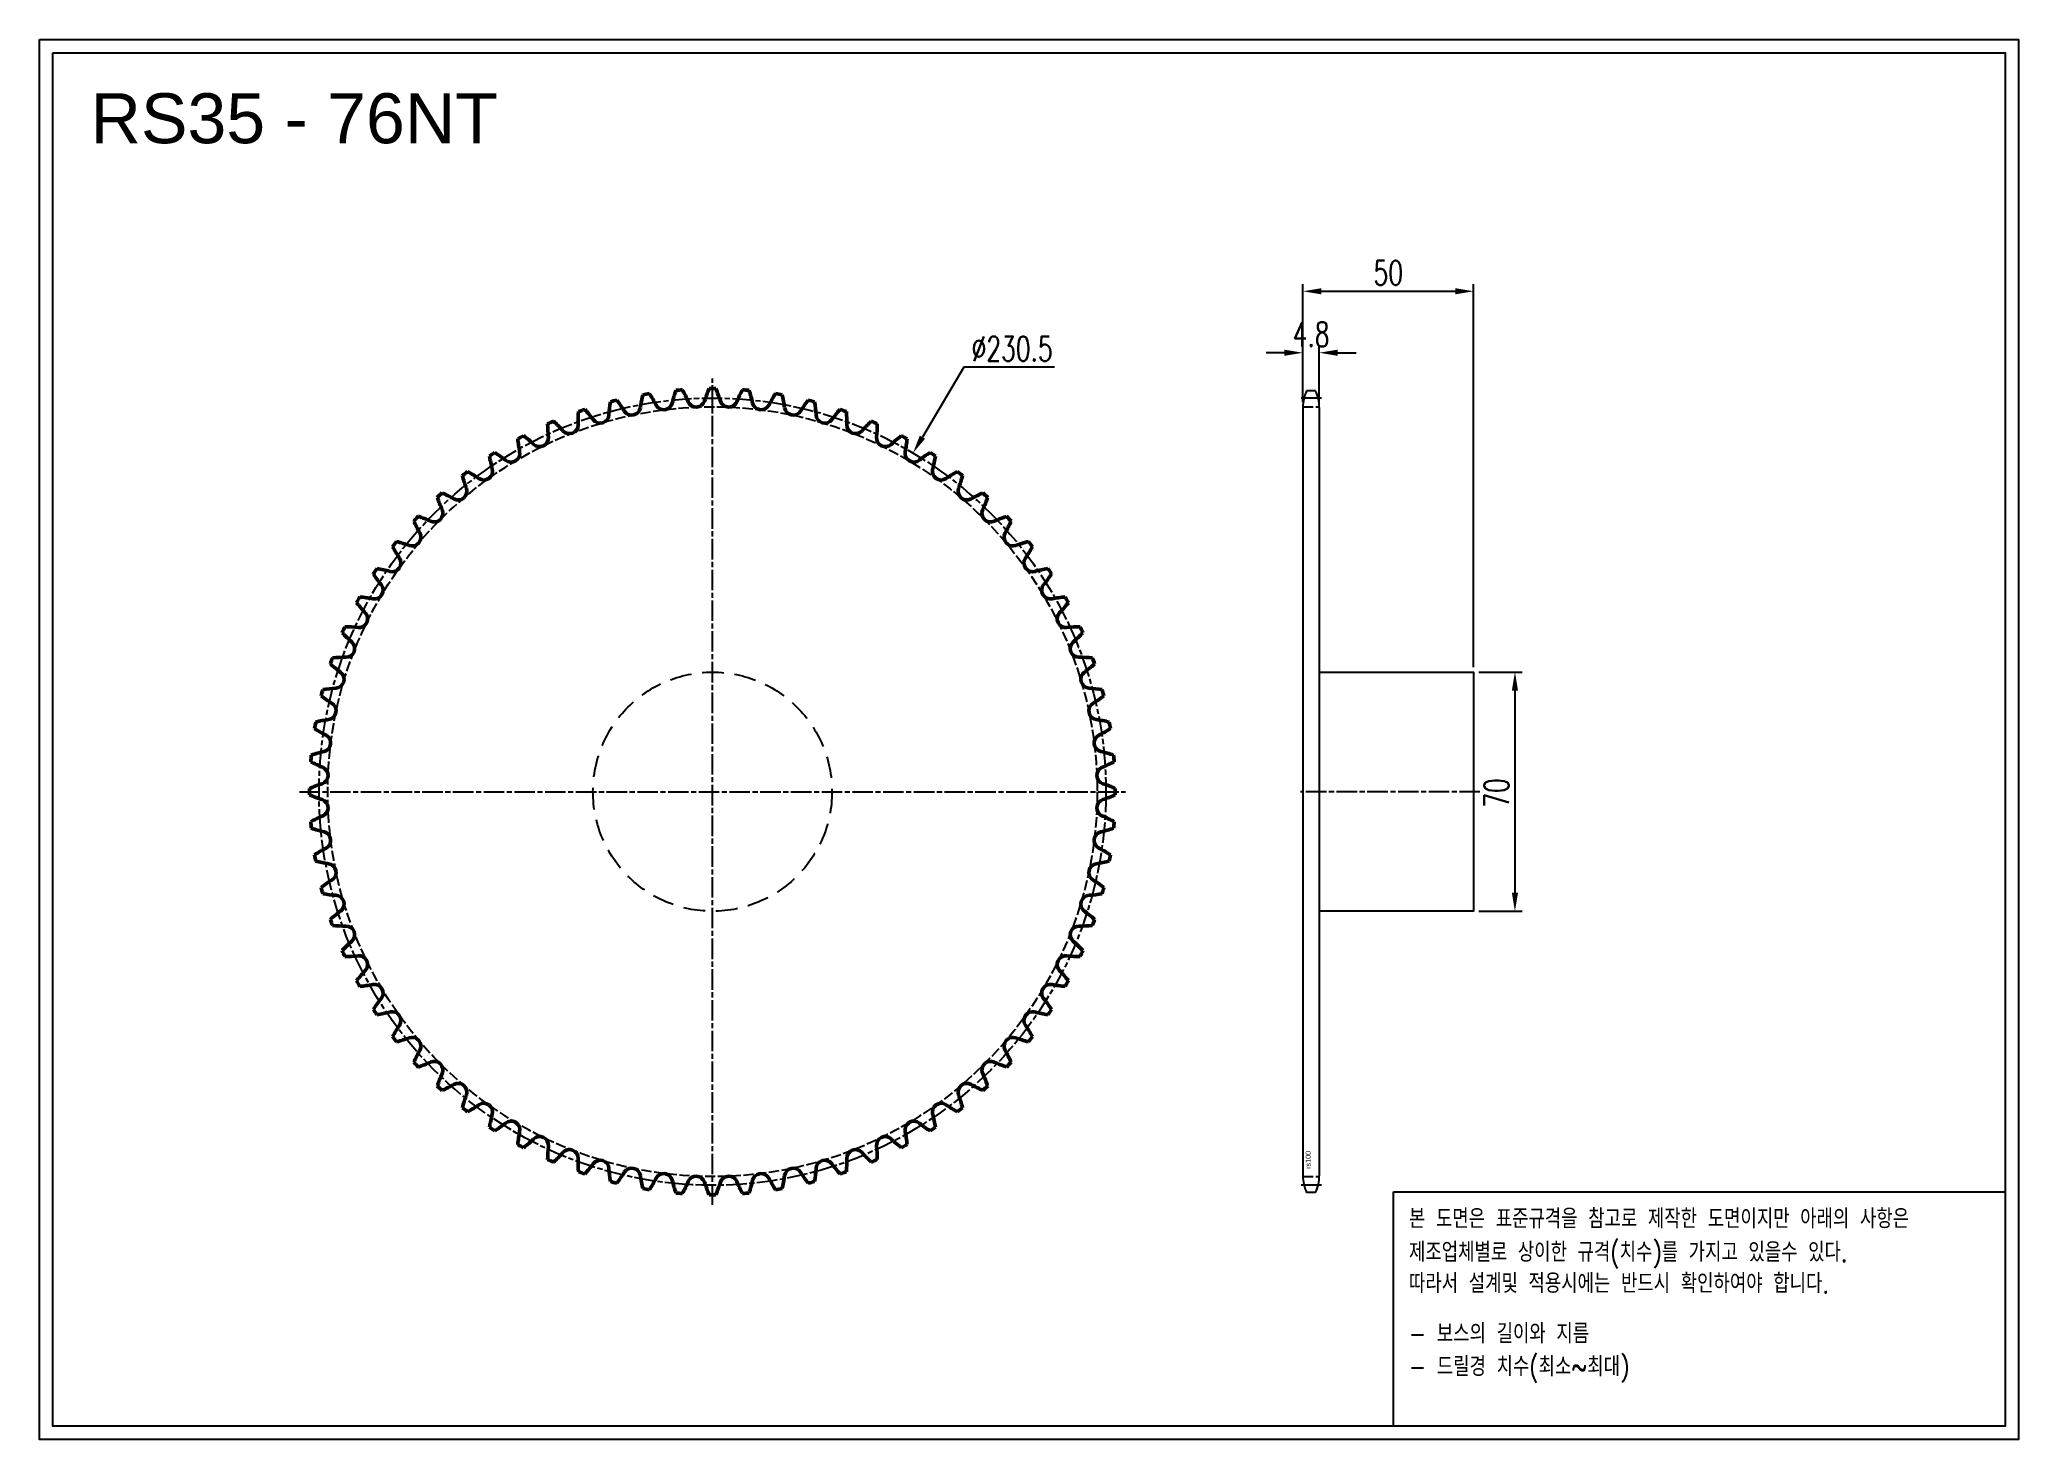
# Model space of a CAD drawing. Header units: millimetres. Extents: x -40408 to -39828, y 3186 to 3596.
import ezdxf

# ---------------------------------------------------------------- set-up
doc = ezdxf.new("R2010")
doc.units = ezdxf.units.MM
for name, pattern in [('AM_ISO02W050', [7.5, 6, -1.5]), ('AM_ISO02W050x2', [3.75, 3, -0.75]), ('AM_ISO08W050', [18, 12, -1.5, 3, -1.5]), ('AM_ISO08W050x2', [9, 6, -0.75, 1.5, -0.75]), ('HIDDEN', [9.525, 6.35, -3.175])]:
    doc.linetypes.add(name, pattern=pattern)
for name, color, linetype, lineweight in [('AM_0N', 7, 'Continuous', 50), ('AM_3N', 6, 'AM_ISO02W050', 25), ('AM_7', 4, 'AM_ISO08W050', 25), ('AM_7N', 4, 'AM_ISO08W050', 25)]:
    doc.layers.add(name, color=color, linetype=linetype, lineweight=lineweight)
doc.layers.add('HL', color=2, linetype='HIDDEN')
doc.layers.add('S-DIM', color=7, linetype='Continuous')
doc.styles.add('HAN', font='ROMANS.shx', dxfattribs={"width": 0.7, "bigfont": 'whgtxt.shx'})
doc.styles.add('HSG', font='SIMPLEX.shx', dxfattribs={"width": 0.7, "bigfont": 'HSG.shx'})
doc.styles.get("Standard").update_dxf_attribs({"font": 'arial.ttf'})
doc.dimstyles.new('APP16', dxfattribs={"dimscale": 3, "dimtxt": 2.4, "dimasz": 1.8, "dimexe": 0.7, "dimexo": 0.5, "dimgap": 0.6, "dimtad": 1, "dimtoh": 1, "dimdec": 1, "dimrnd": 0.01, "dimzin": 9, "dimdsep": 46, "dimtxsty": 'HSG', "dimcen": 0, "dimclrd": 1, "dimclre": 1, "dimclrt": 256, "dimazin": 2, "dimtp": 1, "dimtm": 1, "dimtfac": 0.5, "dimtdec": 1, "dimtofl": 0, "dimtmove": 0, "dimatfit": 3, "dimfxl": 0, "dimtvp": 1, "dimtolj": 2, "dimlwd": -1, "dimlwe": -1, "dimarcsym": 0})

# ---------------------------------------------------------------- blocks, each defined once
blk = doc.blocks.new('*D1')
at = {"layer": 'Defpoints', "color": 0, "transparency": 16777216}
for p in [(-39988.02, 3410.57), (-39988.02, 3340.57), (-39975.91, 3340.57)]:
    blk.add_point(p, dxfattribs=at)
at = {"layer": 'S-DIM', "color": 1, "transparency": 16777216}
for p, q in [((-39986.52, 3410.57), (-39973.81, 3410.57)), ((-39975.91, 3405.17), (-39975.91, 3345.97)), ((-39986.52, 3340.57), (-39973.81, 3340.57))]:
    blk.add_line(p, q, dxfattribs=at)
for points in [[(-39976.81, 3405.17), (-39975.01, 3405.17), (-39975.91, 3410.57)], [(-39976.81, 3345.97), (-39975.01, 3345.97), (-39975.91, 3340.57)]]:
    blk.add_solid(points, dxfattribs=at)
at = {"layer": 'S-DIM', "transparency": 16777216, "insert": (-39981.31, 3375.19), "char_height": 7.2, "attachment_point": 5, "rotation": 90, "style": 'HSG'}
blk.add_mtext('\\A2;70', dxfattribs=at)
blk = doc.blocks.new('*D2')
at = {"layer": 'Defpoints', "color": 0, "transparency": 16777216}
for p in [(-40033.22, 3504.08), (-40038.02, 3488.1), (-40033.22, 3488.1)]:
    blk.add_point(p, dxfattribs=at)
at = {"layer": 'S-DIM', "color": 1, "transparency": 16777216}
for p, q in [((-40043.42, 3504.08), (-40048.82, 3504.08)), ((-40038.02, 3489.6), (-40038.02, 3506.18)), ((-40033.22, 3489.6), (-40033.22, 3506.18)), ((-40027.82, 3504.08), (-40022.42, 3504.08))]:
    blk.add_line(p, q, dxfattribs=at)
for points in [[(-40043.42, 3504.98), (-40043.42, 3503.18), (-40038.02, 3504.08)], [(-40027.82, 3504.98), (-40027.82, 3503.18), (-40033.22, 3504.08)]]:
    blk.add_solid(points, dxfattribs=at)
at = {"layer": 'S-DIM', "transparency": 16777216, "insert": (-40035.62, 3509.48), "char_height": 7.2, "attachment_point": 5, "style": 'HSG'}
blk.add_mtext('\\A2;4.8', dxfattribs=at)
blk = doc.blocks.new('*D3')
at = {"layer": 'Defpoints', "color": 0, "transparency": 16777216}
for p in [(-39988.02, 3522.08), (-40038.02, 3488.1), (-39988.02, 3410.57)]:
    blk.add_point(p, dxfattribs=at)
at = {"layer": 'S-DIM', "color": 1, "transparency": 16777216}
for p, q in [((-40038.02, 3489.6), (-40038.02, 3524.18)), ((-40032.62, 3522.08), (-39993.42, 3522.08)), ((-39988.02, 3412.07), (-39988.02, 3524.18))]:
    blk.add_line(p, q, dxfattribs=at)
for points in [[(-40032.62, 3522.98), (-40032.62, 3521.18), (-40038.02, 3522.08)], [(-39993.42, 3522.98), (-39993.42, 3521.18), (-39988.02, 3522.08)]]:
    blk.add_solid(points, dxfattribs=at)
at = {"layer": 'S-DIM', "transparency": 16777216, "insert": (-40013.02, 3527.48), "char_height": 7.2, "attachment_point": 5, "style": 'HSG'}
blk.add_mtext('\\A2;50', dxfattribs=at)
blk = doc.blocks.new('*D4')
at = {"layer": 'Defpoints', "color": 0, "transparency": 16777216}
for p in [(-40152.23, 3474.72), (-40269.71, 3276.42)]:
    blk.add_point(p, dxfattribs=at)
at = {"layer": 'S-DIM', "color": 1, "transparency": 16777216}
for p, q in [((-40137.35, 3499.85), (-40149.48, 3479.37)), ((-40110.83, 3499.85), (-40137.35, 3499.85))]:
    blk.add_line(p, q, dxfattribs=at)
blk.add_solid([(-40150.25, 3479.83), (-40148.71, 3478.91), (-40152.23, 3474.72)], dxfattribs=at)
at = {"layer": 'S-DIM', "transparency": 16777216, "insert": (-40123.19, 3505.25), "char_height": 7.2, "attachment_point": 5, "style": 'HSG'}
blk.add_mtext('\\A2;∅230.5', dxfattribs=at)
blk = doc.blocks.new('notice1')
at = {"color": 4}
blk.add_lwpolyline([(-22142.12, 1735.9), (-22053.8, 1735.9), (-22053.8, 1702.07), (-22142.12, 1702.07)], close=True, dxfattribs=at)
at = {"color": 4, "style": 'HAN', "width": 0.8}
for s, p in [('본 도면은 표준규격을 참고로 제작한 도면이지만 아래의 사항은', (-22139.9, 1730.62)), ('제조업체별로 상이한 규격(치수)를 가지고 있을수 있다.', (-22139.9, 1725.78)), ('따라서 설계및 적용시에는 반드시 확인하여야 합니다.', (-22139.9, 1721.28)), ('- 보스의 길이와 지름', (-22139.9, 1714.03)), ('- 드릴경 치수(최소~최대)', (-22139.9, 1709.27))]:
    blk.add_text(s, height=2.7949, dxfattribs=at).set_placement(p)

msp = doc.modelspace()

# ---------------------------------------------------------------- linework, layer by layer
for p, q in [((-40034.29, 3492.9), (-40036.95, 3492.9)), ((-40038.02, 3488.1), (-40038.02, 3263.05)), ((-40033.22, 3488.1), (-40033.22, 3263.05)), ((-40034.29, 3258.25), (-40036.95, 3258.25))]:
    msp.add_line(p, q)
for points in [[(-40408.07, 3595.77), (-39828.43, 3595.77), (-39828.43, 3185.92), (-40408.07, 3185.92)], [(-40404.17, 3591.87), (-39832.34, 3591.87), (-39832.34, 3189.83), (-40404.17, 3189.83)]]:
    msp.add_lwpolyline(points, close=True)
msp.add_lwpolyline([(-40033.22, 3410.57), (-39988.02, 3410.57), (-39988.02, 3340.57), (-40033.22, 3340.57)])
for centre, start, end in [((-40026.72, 3488.1), 154.86334, 180), ((-40044.52, 3488.1), 0, 25.13666), ((-40026.72, 3263.05), 180, 205.13666), ((-40044.52, 3263.05), 334.86334, 0)]:
    msp.add_arc(centre, 11.3, start, end)
at = {"layer": 'AM_0N'}
for centre, radius, start, end in [((-40193.87, 3482.54), 47.55, 171.31329, 175.98684), ((-40210.97, 3375.57), 118, 103.74193, 104.67912), ((-40276.93, 3461.51), 47.55, 32.43421, 37.10777), ((-40185.1, 3480.77), 47.55, 166.57644, 171.25), ((-40210.97, 3375.57), 118, 99.00509, 99.94228), ((-40269.6, 3466.67), 47.55, 27.69737, 32.37093), ((-40176.5, 3478.27), 47.55, 161.8396, 166.51316), ((-40210.97, 3375.57), 118, 94.26825, 95.20544), ((-40261.88, 3471.2), 47.55, 22.96053, 27.63408), ((-40215.74, 3490.75), 2.57, 202.96053, 341.77632), ((-40168.14, 3475.07), 47.55, 157.10276, 161.77632), ((-40210.97, 3375.57), 118, 89.53141, 90.46859), ((-40253.81, 3475.07), 47.55, 18.22368, 22.89724), ((-40206.21, 3490.75), 2.57, 198.22368, 337.03947), ((-40160.07, 3471.2), 47.55, 152.36592, 157.03947), ((-40210.97, 3375.57), 118, 84.79456, 85.73175), ((-40245.45, 3478.27), 47.55, 13.48684, 18.1604), ((-40152.34, 3466.67), 47.55, 147.62907, 152.30263), ((-40210.97, 3375.57), 118, 80.05772, 80.99491), ((-40236.85, 3480.77), 47.55, 8.75, 13.42356), ((-40145.02, 3461.51), 47.55, 142.89223, 147.56579), ((-40210.97, 3375.57), 118, 75.32088, 76.25807), ((-40228.07, 3482.54), 47.55, 4.01316, 8.68671), ((-40210.97, 3375.57), 118, 113.21562, 114.1528), ((-40290.17, 3449.49), 47.55, 41.90789, 46.58145), ((-40202.77, 3483.59), 47.55, 176.05013, 180.72368), ((-40210.97, 3375.57), 118, 108.47877, 109.41596), ((-40283.8, 3455.77), 47.55, 37.17105, 41.84461), ((-40243.86, 3486.05), 2.57, 217.17105, 355.98684), ((-40234.63, 3488.39), 2.57, 212.43421, 351.25), ((-40225.23, 3489.96), 2.57, 207.69737, 346.51316), ((-40196.72, 3489.96), 2.57, 193.48684, 332.30263), ((-40187.32, 3488.39), 2.57, 188.75, 327.56579), ((-40178.08, 3486.05), 2.57, 184.01316, 322.82895), ((-40138.15, 3455.77), 47.55, 138.15539, 142.82895), ((-40210.97, 3375.57), 118, 70.58404, 71.52123), ((-40219.18, 3483.59), 47.55, 359.27632, 3.94987), ((-40131.78, 3449.49), 47.55, 133.41855, 138.09211), ((-40210.97, 3375.57), 118, 65.8472, 66.78438), ((-40210.97, 3375.57), 118, 117.95246, 118.88965), ((-40220.66, 3483.47), 47.55, 185.52381, 190.19737), ((-40296, 3442.69), 47.55, 46.64474, 51.31829), ((-40261.6, 3479.13), 2.57, 226.64474, 5.46053), ((-40211.71, 3483.9), 47.55, 180.78697, 185.46053), ((-40252.88, 3482.96), 2.57, 221.90789, 0.72368), ((-40169.07, 3482.96), 2.57, 179.27632, 318.09211), ((-40160.35, 3479.13), 2.57, 174.53947, 313.35526), ((-40210.23, 3483.9), 47.55, 354.53947, 359.21303), ((-40125.94, 3442.69), 47.55, 128.68171, 133.35526), ((-40210.97, 3375.57), 118, 61.11035, 62.04754), ((-40201.29, 3483.47), 47.55, 349.80263, 354.47619), ((-40210.97, 3375.57), 118, 122.6893, 123.62649), ((-40229.53, 3482.3), 47.55, 190.26065, 194.93421), ((-40301.26, 3435.44), 47.55, 51.38158, 56.05514), ((-40269.98, 3474.6), 2.57, 231.38158, 10.19737), ((-40151.97, 3474.6), 2.57, 169.80263, 308.61842), ((-40120.69, 3435.44), 47.55, 123.94486, 128.61842), ((-40210.97, 3375.57), 118, 56.37351, 57.3107), ((-40192.41, 3482.3), 47.55, 345.06579, 349.73935), ((-40210.97, 3375.57), 118, 127.42614, 128.36333), ((-40238.28, 3480.4), 47.55, 194.9975, 199.67105), ((-40305.89, 3427.78), 47.55, 56.11842, 60.79198), ((-40277.95, 3469.39), 2.57, 236.11842, 14.93421), ((-40143.99, 3469.39), 2.57, 165.06579, 303.88158), ((-40116.06, 3427.78), 47.55, 119.20802, 123.88158), ((-40210.97, 3375.57), 118, 51.63667, 52.57386), ((-40183.66, 3480.4), 47.55, 340.32895, 345.0025), ((-40210.97, 3375.57), 118, 132.16299, 133.10017), ((-40246.85, 3477.79), 47.55, 199.73434, 204.40789), ((-40309.88, 3419.76), 47.55, 60.85526, 65.52882), ((-40285.47, 3463.53), 2.57, 240.85526, 19.67105), ((-40136.47, 3463.53), 2.57, 160.32895, 299.14474), ((-40112.07, 3419.76), 47.55, 114.47118, 119.14474), ((-40175.1, 3477.79), 47.55, 335.59211, 340.26566), ((-40210.97, 3375.57), 118, 46.89983, 47.83701), ((-40210.97, 3375.57), 118, 136.89983, 137.83701), ((-40255.17, 3474.48), 47.55, 204.47118, 209.14474), ((-40313.19, 3411.45), 47.55, 65.59211, 70.26566), ((-40292.48, 3457.08), 2.57, 245.59211, 24.40789), ((-40129.47, 3457.08), 2.57, 155.59211, 294.40789), ((-40108.76, 3411.45), 47.55, 109.73434, 114.40789), ((-40166.78, 3474.48), 47.55, 330.85526, 335.52882), ((-40210.97, 3375.57), 118, 42.16299, 43.10017), ((-40298.93, 3450.07), 2.57, 250.32895, 29.14474), ((-40123.01, 3450.07), 2.57, 150.85526, 289.67105), ((-40304.79, 3442.55), 2.57, 255.06579, 33.88158), ((-40210.97, 3375.57), 118, 141.63667, 142.57386), ((-40263.18, 3470.49), 47.55, 209.20802, 213.88158), ((-40315.8, 3402.88), 47.55, 70.32895, 75.0025), ((-40106.14, 3402.88), 47.55, 104.9975, 109.67105), ((-40117.16, 3442.55), 2.57, 146.11842, 284.93421), ((-40158.77, 3470.49), 47.55, 326.11842, 330.79198), ((-40210.97, 3375.57), 118, 37.42614, 38.36333), ((-40210.97, 3375.57), 118, 146.37351, 147.3107), ((-40270.84, 3465.86), 47.55, 213.94486, 218.61842), ((-40317.7, 3394.13), 47.55, 75.06579, 79.73935), ((-40104.25, 3394.13), 47.55, 100.26065, 104.93421), ((-40151.11, 3465.86), 47.55, 321.38158, 326.05514), ((-40210.97, 3375.57), 118, 32.6893, 33.62649), ((-40210.97, 3375.57), 118, 151.11035, 152.04754), ((-40318.87, 3385.26), 47.55, 79.80263, 84.47619), ((-40310, 3434.58), 2.57, 259.80263, 38.61842), ((-40111.95, 3434.58), 2.57, 141.38158, 280.19737), ((-40103.08, 3385.26), 47.55, 95.52381, 100.19737), ((-40210.97, 3375.57), 118, 27.95246, 28.88965), ((-40278.09, 3460.6), 47.55, 218.68171, 223.35526), ((-40314.53, 3426.2), 2.57, 264.53947, 43.35526), ((-40107.42, 3426.2), 2.57, 136.64474, 275.46053), ((-40143.85, 3460.6), 47.55, 316.64474, 321.31829), ((-40210.97, 3375.57), 118, 155.8472, 156.78438), ((-40284.89, 3454.77), 47.55, 223.41855, 228.09211), ((-40319.3, 3376.31), 47.55, 84.53947, 89.21303), ((-40102.65, 3376.31), 47.55, 90.78697, 95.46053), ((-40137.06, 3454.77), 47.55, 311.90789, 316.58145), ((-40210.97, 3375.57), 118, 23.21562, 24.1528), ((-40210.97, 3375.57), 118, 160.58404, 161.52123), ((-40318.99, 3367.36), 47.55, 89.27632, 93.94987), ((-40318.36, 3417.48), 2.57, 269.27632, 48.09211), ((-40103.59, 3417.48), 2.57, 131.90789, 270.72368), ((-40102.96, 3367.36), 47.55, 86.05013, 90.72368), ((-40210.97, 3375.57), 118, 18.47877, 19.41596), ((-40291.17, 3448.4), 47.55, 228.15539, 232.82895), ((-40321.45, 3408.46), 2.57, 274.01316, 52.82895), ((-40100.5, 3408.46), 2.57, 127.17105, 265.98684), ((-40130.77, 3448.4), 47.55, 307.17105, 311.84461), ((-40210.97, 3375.57), 118, 165.32088, 166.25807), ((-40296.91, 3441.53), 47.55, 232.89223, 237.56579), ((-40317.94, 3358.47), 47.55, 94.01316, 98.68671), ((-40104, 3358.47), 47.55, 81.31329, 85.98684), ((-40125.03, 3441.53), 47.55, 302.43421, 307.10777), ((-40210.97, 3375.57), 118, 13.74193, 14.67912), ((-40323.79, 3399.23), 2.57, 278.75, 57.56579), ((-40098.16, 3399.23), 2.57, 122.43421, 261.25), ((-40210.97, 3375.57), 118, 170.05772, 170.99491), ((-40302.07, 3434.2), 47.55, 237.62907, 242.30263), ((-40316.17, 3349.7), 47.55, 98.75, 103.42356), ((-40325.36, 3389.83), 2.57, 283.48684, 62.30263), ((-40096.59, 3389.83), 2.57, 117.69737, 256.51316), ((-40105.78, 3349.7), 47.55, 76.57644, 81.25), ((-40119.88, 3434.2), 47.55, 297.69737, 302.37093), ((-40210.97, 3375.57), 118, 9.00509, 9.94228), ((-40210.97, 3375.57), 118, 174.79456, 175.73175), ((-40313.67, 3341.1), 47.55, 103.48684, 108.1604), ((-40108.28, 3341.1), 47.55, 71.8396, 76.51316), ((-40210.97, 3375.57), 118, 4.26825, 5.20544), ((-40306.6, 3426.48), 47.55, 242.36592, 247.03947), ((-40326.15, 3380.34), 2.57, 288.22368, 67.03947), ((-40095.8, 3380.34), 2.57, 112.96053, 251.77632), ((-40115.35, 3426.48), 47.55, 292.96053, 297.63408), ((-40210.97, 3375.57), 118, 179.53141, 180.46859), ((-40310.47, 3332.74), 47.55, 108.22368, 112.89724), ((-40310.47, 3418.41), 47.55, 247.10276, 251.77632), ((-40111.47, 3332.74), 47.55, 67.10276, 71.77632), ((-40111.47, 3418.41), 47.55, 288.22368, 292.89724), ((-40210.97, 3375.57), 118, 359.53141, 0.46859), ((-40306.6, 3324.67), 47.55, 112.96053, 117.63408), ((-40326.15, 3370.81), 2.57, 292.96053, 71.77632), ((-40095.8, 3370.81), 2.57, 108.22368, 247.03947), ((-40115.35, 3324.67), 47.55, 62.36592, 67.03947), ((-40210.97, 3375.57), 118, 184.26825, 185.20544), ((-40313.67, 3410.05), 47.55, 251.8396, 256.51316), ((-40325.36, 3361.32), 2.57, 297.69737, 76.51316), ((-40096.59, 3361.32), 2.57, 103.48684, 242.30263), ((-40108.28, 3410.05), 47.55, 283.48684, 288.1604), ((-40210.97, 3375.57), 118, 354.79456, 355.73175), ((-40302.07, 3316.94), 47.55, 117.69737, 122.37093), ((-40210.97, 3375.57), 118, 189.00509, 189.94228), ((-40119.88, 3316.94), 47.55, 57.62907, 62.30263), ((-40210.97, 3375.57), 118, 350.05772, 350.99491), ((-40316.17, 3401.45), 47.55, 256.57644, 261.25), ((-40323.79, 3351.92), 2.57, 302.43421, 81.25), ((-40098.16, 3351.92), 2.57, 98.75, 237.56579), ((-40105.78, 3401.45), 47.55, 278.75, 283.42356), ((-40296.91, 3309.62), 47.55, 122.43421, 127.10777), ((-40210.97, 3375.57), 118, 193.74193, 194.67912), ((-40317.94, 3392.67), 47.55, 261.31329, 265.98684), ((-40321.45, 3342.68), 2.57, 307.17105, 85.98684), ((-40100.5, 3342.68), 2.57, 94.01316, 232.82895), ((-40104, 3392.67), 47.55, 274.01316, 278.68671), ((-40125.03, 3309.62), 47.55, 52.89223, 57.56579), ((-40210.97, 3375.57), 118, 345.32088, 346.25807), ((-40291.17, 3302.75), 47.55, 127.17105, 131.84461), ((-40130.77, 3302.75), 47.55, 48.15539, 52.82895), ((-40210.97, 3375.57), 118, 198.47877, 199.41596), ((-40318.99, 3383.78), 47.55, 266.05013, 270.72368), ((-40318.36, 3333.67), 2.57, 311.90789, 90.72368), ((-40103.59, 3333.67), 2.57, 89.27632, 228.09211), ((-40102.96, 3383.78), 47.55, 269.27632, 273.94987), ((-40210.97, 3375.57), 118, 340.58404, 341.52123), ((-40284.89, 3296.38), 47.55, 131.90789, 136.58145), ((-40210.97, 3375.57), 118, 203.21562, 204.1528), ((-40319.3, 3374.83), 47.55, 270.78697, 275.46053), ((-40314.53, 3324.95), 2.57, 316.64474, 95.46053), ((-40107.42, 3324.95), 2.57, 84.53947, 223.35526), ((-40102.65, 3374.83), 47.55, 264.53947, 269.21303), ((-40137.06, 3296.38), 47.55, 43.41855, 48.09211), ((-40210.97, 3375.57), 118, 335.8472, 336.78438), ((-40278.09, 3290.54), 47.55, 136.64474, 141.31829), ((-40143.85, 3290.54), 47.55, 38.68171, 43.35526), ((-40210.97, 3375.57), 118, 207.95246, 208.88965), ((-40318.87, 3365.89), 47.55, 275.52381, 280.19737), ((-40310, 3316.57), 2.57, 321.38158, 100.19737), ((-40111.95, 3316.57), 2.57, 79.80263, 218.61842), ((-40103.08, 3365.89), 47.55, 259.80263, 264.47619), ((-40210.97, 3375.57), 118, 331.11035, 332.04754), ((-40270.84, 3285.29), 47.55, 141.38158, 146.05514), ((-40210.97, 3375.57), 118, 212.6893, 213.62649), ((-40317.7, 3357.01), 47.55, 280.26065, 284.93421), ((-40304.79, 3308.59), 2.57, 326.11842, 104.93421), ((-40117.16, 3308.59), 2.57, 75.06579, 213.88158), ((-40104.25, 3357.01), 47.55, 255.06579, 259.73935), ((-40151.11, 3285.29), 47.55, 33.94486, 38.61842), ((-40210.97, 3375.57), 118, 326.37351, 327.3107), ((-40263.18, 3280.65), 47.55, 146.11842, 150.79198), ((-40158.77, 3280.65), 47.55, 29.20802, 33.88158), ((-40210.97, 3375.57), 118, 217.42614, 218.36333), ((-40315.8, 3348.26), 47.55, 284.9975, 289.67105), ((-40298.93, 3301.07), 2.57, 330.85526, 109.67105), ((-40255.17, 3276.67), 47.55, 150.85526, 155.52882), ((-40123.01, 3301.07), 2.57, 70.32895, 209.14474), ((-40166.78, 3276.67), 47.55, 24.47118, 29.14474), ((-40106.14, 3348.26), 47.55, 250.32895, 255.0025), ((-40210.97, 3375.57), 118, 321.63667, 322.57386), ((-40210.97, 3375.57), 118, 222.16299, 223.10017), ((-40313.19, 3339.7), 47.55, 289.73434, 294.40789), ((-40292.48, 3294.06), 2.57, 335.59211, 114.40789), ((-40246.85, 3273.36), 47.55, 155.59211, 160.26566), ((-40129.47, 3294.06), 2.57, 65.59211, 204.40789), ((-40175.1, 3273.36), 47.55, 19.73434, 24.40789), ((-40108.76, 3339.7), 47.55, 245.59211, 250.26566), ((-40210.97, 3375.57), 118, 316.89983, 317.83701), ((-40210.97, 3375.57), 118, 226.89983, 227.83701), ((-40309.88, 3331.38), 47.55, 294.47118, 299.14474), ((-40285.47, 3287.61), 2.57, 340.32895, 119.14474), ((-40238.28, 3270.74), 47.55, 160.32895, 165.0025), ((-40136.47, 3287.61), 2.57, 60.85526, 199.67105), ((-40183.66, 3270.74), 47.55, 14.9975, 19.67105), ((-40112.07, 3331.38), 47.55, 240.85526, 245.52882), ((-40210.97, 3375.57), 118, 312.16299, 313.10017), ((-40210.97, 3375.57), 118, 231.63667, 232.57386), ((-40305.89, 3323.36), 47.55, 299.20802, 303.88158), ((-40277.95, 3281.76), 2.57, 345.06579, 123.88158), ((-40229.53, 3268.85), 47.55, 165.06579, 169.73935), ((-40143.99, 3281.76), 2.57, 56.11842, 194.93421), ((-40192.41, 3268.85), 47.55, 10.26065, 14.93421), ((-40116.06, 3323.36), 47.55, 236.11842, 240.79198), ((-40210.97, 3375.57), 118, 307.42614, 308.36333), ((-40210.97, 3375.57), 118, 236.37351, 237.3107), ((-40301.26, 3315.7), 47.55, 303.94486, 308.61842), ((-40269.98, 3276.55), 2.57, 349.80263, 128.61842), ((-40220.66, 3267.68), 47.55, 169.80263, 174.47619), ((-40151.97, 3276.55), 2.57, 51.38158, 190.19737), ((-40201.29, 3267.68), 47.55, 5.52381, 10.19737), ((-40120.69, 3315.7), 47.55, 231.38158, 236.05514), ((-40210.97, 3375.57), 118, 302.6893, 303.62649), ((-40210.97, 3375.57), 118, 241.11035, 242.04754), ((-40296, 3308.45), 47.55, 308.68171, 313.35526), ((-40261.6, 3272.02), 2.57, 354.53947, 133.35526), ((-40211.71, 3267.25), 47.55, 174.53947, 179.21303), ((-40290.17, 3301.66), 47.55, 313.41855, 318.09211), ((-40252.88, 3268.19), 2.57, 359.27632, 138.09211), ((-40169.07, 3268.19), 2.57, 41.90789, 180.72368), ((-40131.78, 3301.66), 47.55, 221.90789, 226.58145), ((-40160.35, 3272.02), 2.57, 46.64474, 185.46053), ((-40210.23, 3267.25), 47.55, 0.78697, 5.46053), ((-40125.94, 3308.45), 47.55, 226.64474, 231.31829), ((-40210.97, 3375.57), 118, 297.95246, 298.88965), ((-40210.97, 3375.57), 118, 245.8472, 246.78438), ((-40202.77, 3267.56), 47.55, 179.27632, 183.94987), ((-40210.97, 3375.57), 118, 250.58404, 251.52123), ((-40283.8, 3295.37), 47.55, 318.15539, 322.82895), ((-40243.86, 3265.09), 2.57, 4.01316, 142.82895), ((-40193.87, 3268.6), 47.55, 184.01316, 188.68671), ((-40276.93, 3289.63), 47.55, 322.89223, 327.56579), ((-40234.63, 3262.76), 2.57, 8.75, 147.56579), ((-40225.23, 3261.19), 2.57, 13.48684, 152.30263), ((-40196.72, 3261.19), 2.57, 27.69737, 166.51316), ((-40187.32, 3262.76), 2.57, 32.43421, 171.25), ((-40145.02, 3289.63), 47.55, 212.43421, 217.10777), ((-40228.07, 3268.6), 47.55, 351.31329, 355.98684), ((-40178.08, 3265.09), 2.57, 37.17105, 175.98684), ((-40138.15, 3295.37), 47.55, 217.17105, 221.84461), ((-40210.97, 3375.57), 118, 288.47877, 289.41596), ((-40219.18, 3267.56), 47.55, 356.05013, 0.72368), ((-40210.97, 3375.57), 118, 293.21562, 294.1528), ((-40210.97, 3375.57), 118, 255.32088, 256.25807), ((-40185.1, 3270.38), 47.55, 188.75, 193.42356), ((-40210.97, 3375.57), 118, 260.05772, 260.99491), ((-40269.6, 3284.48), 47.55, 327.62907, 332.30263), ((-40176.5, 3272.88), 47.55, 193.48684, 198.1604), ((-40210.97, 3375.57), 118, 264.79456, 265.73175), ((-40261.88, 3279.95), 47.55, 332.36592, 337.03947), ((-40215.74, 3260.4), 2.57, 18.22368, 157.03947), ((-40168.14, 3276.07), 47.55, 198.22368, 202.89724), ((-40253.81, 3276.07), 47.55, 337.10276, 341.77632), ((-40206.21, 3260.4), 2.57, 22.96053, 161.77632), ((-40160.07, 3279.95), 47.55, 202.96053, 207.63408), ((-40210.97, 3375.57), 118, 274.26825, 275.20544), ((-40245.45, 3272.88), 47.55, 341.8396, 346.51316), ((-40152.34, 3284.48), 47.55, 207.69737, 212.37093), ((-40210.97, 3375.57), 118, 279.00509, 279.94228), ((-40236.85, 3270.38), 47.55, 346.57644, 351.25), ((-40210.97, 3375.57), 118, 283.74193, 284.67912), ((-40210.97, 3375.57), 118, 269.53141, 270.46859)]:
    msp.add_arc(centre, radius, start, end, dxfattribs=at)
at = {"layer": 'AM_3N', "linetype": 'AM_ISO02W050x2'}
for p, q in [((-40038.02, 3488.25), (-40033.22, 3488.25)), ((-40038.02, 3262.89), (-40033.22, 3262.89))]:
    msp.add_line(p, q, dxfattribs=at)
msp.add_circle((-40210.97, 3375.57), 112.71, dxfattribs=at)
at = {"layer": 'AM_7', "linetype": 'AM_ISO08W050x2'}
for p, q in [((-40032.57, 3490.82), (-40038.68, 3490.82)), ((-39986.15, 3375.57), (-40038.68, 3375.57)), ((-40032.57, 3260.33), (-40038.68, 3260.33))]:
    msp.add_line(p, q, dxfattribs=at)
msp.add_circle((-40210.97, 3375.57), 115.25, dxfattribs=at)
at = {"layer": 'AM_7N', "linetype": 'AM_ISO08W050x2'}
for p, q in [((-40210.97, 3254.57), (-40210.97, 3496.58)), ((-40331.98, 3375.57), (-40089.97, 3375.57))]:
    msp.add_line(p, q, dxfattribs=at)
at = {"layer": 'HL'}
msp.add_circle((-40210.97, 3375.57), 35, dxfattribs=at)

# ---------------------------------------------------------------- block references
at = {"xscale": 2.028, "yscale": 2.028, "zscale": 2.028}
msp.add_blockref('notice1', (4892.76, -261.97), dxfattribs=at)

# ---------------------------------------------------------------- texts
msp.add_text('RS35 - 76NT', height=14.6374).set_placement((-40393.15, 3565.42))
at = {"insert": (-40037.23, 3265.11), "char_height": 1.512, "width": 6.5009, "attachment_point": 1, "rotation": 90}
msp.add_mtext('rs100', dxfattribs=at)

# ---------------------------------------------------------------- dimensions: what is measured, and where the dimension line sits
at = {"layer": 'S-DIM'}
dim = msp.add_linear_dim(base=(-39988.02, 3522.08), p1=(-40038.02, 3488.1), p2=(-39988.02, 3410.57), dimstyle='APP16', dxfattribs=at)
dim.commit()
dim.dimension.update_dxf_attribs({"geometry": '*D3', "text_midpoint": (-40013.02, 3527.48)})
dim = msp.add_linear_dim(base=(-40033.22, 3504.08), p1=(-40038.02, 3488.1), p2=(-40033.22, 3488.1), dimstyle='APP16', dxfattribs=at)
dim.commit()
dim.dimension.update_dxf_attribs({"geometry": '*D2', "text_midpoint": (-40035.62, 3504.08), "dimtype": 128})
dim = msp.add_diameter_dim_2p(p1=(-40269.71, 3276.42), p2=(-40152.23, 3474.72), dimstyle='APP16', dxfattribs=at)
dim.commit()
dim.dimension.update_dxf_attribs({"geometry": '*D4', "text_midpoint": (-40123.19, 3499.85), "dimtype": 131})
dim = msp.add_linear_dim(base=(-39975.91, 3340.57), p1=(-39988.02, 3410.57), p2=(-39988.02, 3340.57), angle=90, dimstyle='APP16', dxfattribs=at)
dim.commit()
dim.dimension.update_dxf_attribs({"geometry": '*D1', "text_midpoint": (-39975.91, 3375.19), "dimtype": 128})

doc.saveas('drawing.dxf')
